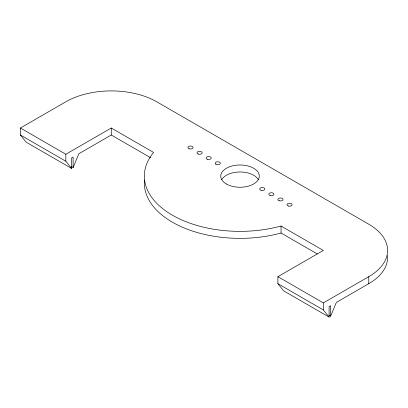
<?xml version="1.0" encoding="UTF-8"?>
<svg xmlns="http://www.w3.org/2000/svg" width="408" height="408" viewBox="0 0 408 408"><rect width="100%" height="100%" fill="white"/><g stroke="black" fill="none" stroke-linecap="round" stroke-linejoin="round"><path stroke-width="0.61" d="M71.466 166.597L73.114 167.545L78.866 153.729L111.282 135.012L150.827 157.845M328.965 315.262L330.608 316.21L336.365 302.394L368.776 283.677A64.265 37.102 0 0 0 387.524 255.622M73.114 167.545L73.114 157.049L71.599 157.927L71.599 168.417L26.158 142.183L20.4 135.012L20.4 128.02L65.841 101.781A64.265 37.102 0 0 1 156.723 101.781L368.776 224.211A64.265 37.102 0 0 1 368.776 276.68L368.776 283.677M20.4 128.02L65.841 154.255L111.282 128.02L153.576 152.434A95.691 55.248 0 0 0 172.365 215.179A95.691 55.248 0 0 0 281.046 226.027L323.335 250.446L277.899 276.68L277.899 283.677L283.652 290.848L329.093 317.082L329.093 306.592L330.608 305.714L330.608 316.21M277.899 276.68L323.335 302.915L368.776 276.68M144.483 180.076A95.691 55.248 0 0 0 281.046 233.024L317.296 253.954M20.4 135.012L65.841 161.247L71.599 168.417M277.899 283.677L323.335 309.912L329.093 317.082M323.335 302.915L323.335 309.912M281.046 226.027L281.046 233.024M111.282 128.02L111.282 135.012M65.841 154.255L65.841 161.247M221.641 179.765A19.278 11.128 0 0 1 240.031 171.982A19.278 11.128 0 0 1 258.417 179.765M189.215 148.803A2.57 1.484 0 0 0 193.071 147.518A2.57 1.484 0 0 0 189.215 146.232A2.57 1.484 0 0 0 189.215 148.803M261.008 190.256A2.57 1.484 0 0 0 264.863 188.97A2.57 1.484 0 0 0 261.008 187.685A2.57 1.484 0 0 0 261.008 190.256M288.272 205.994A2.57 1.484 0 0 0 292.128 204.709A2.57 1.484 0 0 0 288.272 203.424A2.57 1.484 0 0 0 288.272 205.994M279.184 200.751A2.57 1.484 0 0 0 283.04 199.466A2.57 1.484 0 0 0 279.184 198.181A2.57 1.484 0 0 0 279.184 200.751M270.096 195.503A2.57 1.484 0 0 0 273.952 194.218A2.57 1.484 0 0 0 270.096 192.933A2.57 1.484 0 0 0 270.096 195.503M207.391 159.299A2.57 1.484 0 0 0 211.247 158.013A2.57 1.484 0 0 0 207.391 156.728A2.57 1.484 0 0 0 207.391 159.299M198.303 154.051A2.57 1.484 0 0 0 202.159 152.765A2.57 1.484 0 0 0 198.303 151.48A2.57 1.484 0 0 0 198.303 154.051M215.944 164.312A2.57 1.484 0 0 0 220.249 163.644A2.57 1.484 0 0 0 217.097 161.828A2.57 1.484 0 0 0 215.944 164.312M226.399 183.988A19.278 11.128 0 0 0 258.652 178.995A19.278 11.128 0 0 0 235.039 165.362A19.278 11.128 0 0 0 226.399 183.988"/></g></svg>
